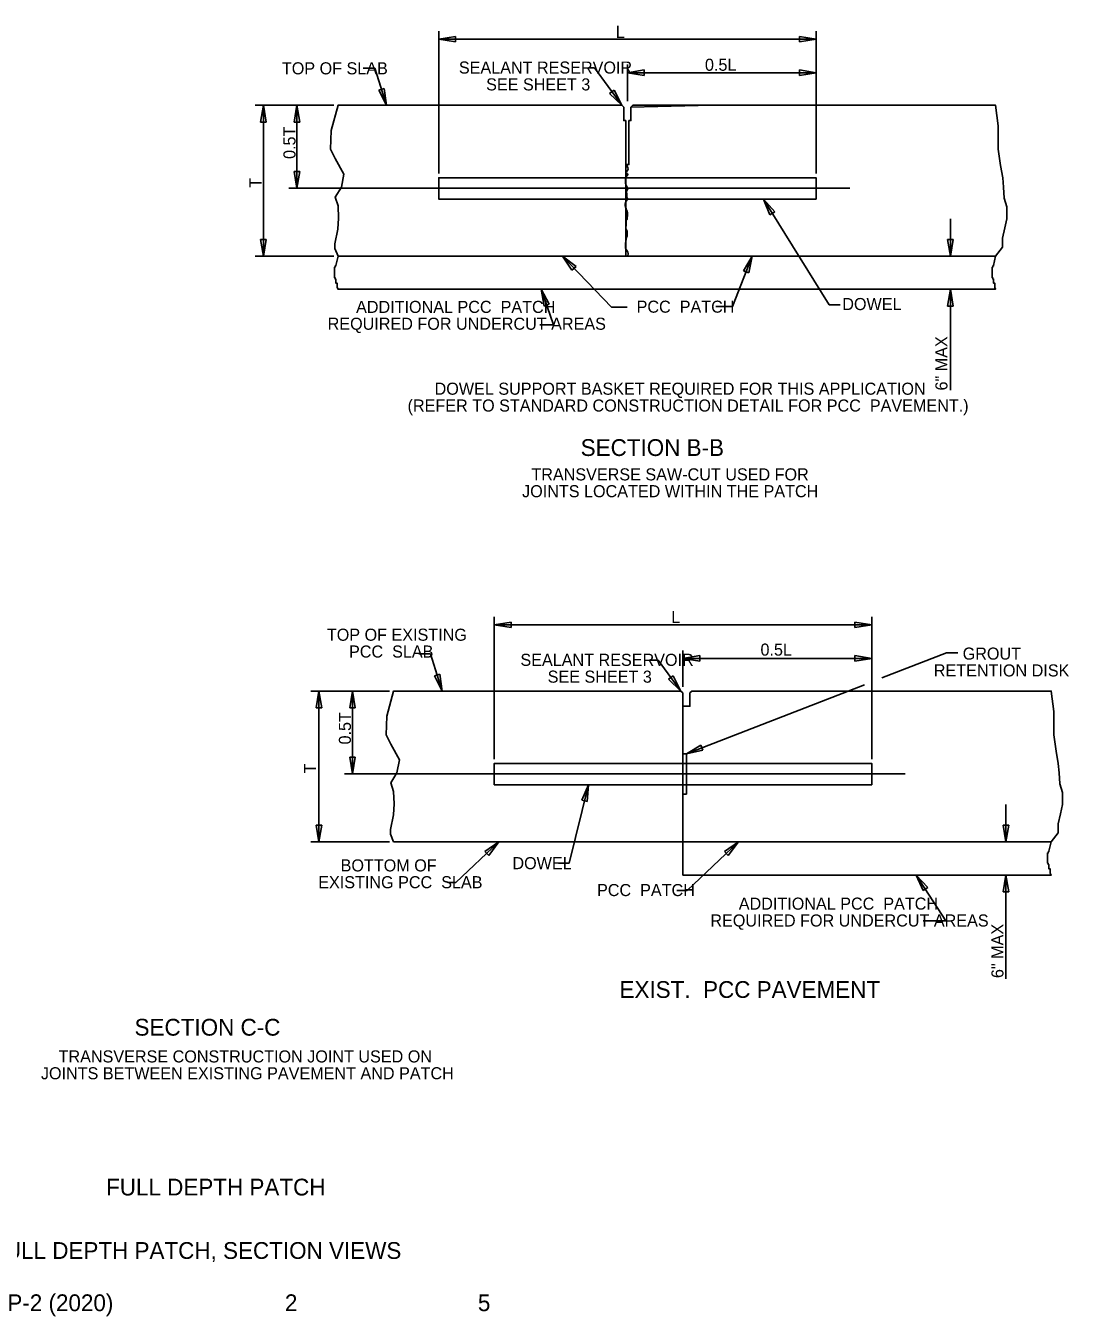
# Model space of a CAD drawing. Extents: x 1.4 to 15.6, y 0.6 to 10.2.
# Drawn here: x 7.84 to 15.61, y 0.57 to 10.19 of the extents above; entities that cross this region are included whole.
import ezdxf

# ---------------------------------------------------------------- set-up
doc = ezdxf.new("R2010")
doc.units = 0
for name, color, linetype in [('SD_P_Center Lines', 7, 'Continuous'), ('SD_P_Dimension Lines', 7, 'Continuous'), ('SD_P_Dimension Text', 7, 'Continuous'), ('SD_P_Frame', 7, 'Continuous'), ('SD_P_Prop Hidden Lines', 7, 'Continuous'), ('SD_P_Prop Object Lines', 7, 'Continuous'), ('SD_P_Shading', 7, 'Continuous'), ('SD_P_Subtitles', 7, 'Continuous')]:
    doc.layers.add(name, color=color, linetype=linetype)

msp = doc.modelspace()

# ---------------------------------------------------------------- linework, layer by layer
at = {"layer": 'SD_P_Center Lines'}
for p, q in [((9.798, 8.979), (13.976, 8.979)), ((10.212, 4.615), (14.39, 4.615))]:
    msp.add_line(p, q, dxfattribs=at)
at = {"layer": 'SD_P_Dimension Lines'}
for p, q in [((10.914, 9.088), (10.914, 10.15)), ((11.039, 10.111), (10.914, 10.09)), ((11.039, 10.069), (11.039, 10.111)), ((13.726, 10.09), (13.601, 10.111)), ((13.601, 10.111), (13.601, 10.069)), ((13.726, 9.088), (13.726, 10.15)), ((10.914, 10.09), (13.726, 10.09)), ((10.914, 10.09), (11.039, 10.069)), ((13.601, 10.069), (13.726, 10.09)), ((10.439, 9.875), (10.351, 9.875)), ((10.526, 9.597), (10.439, 9.875)), ((12.074, 9.876), (12.029, 9.876)), ((12.278, 9.597), (12.074, 9.876)), ((12.32, 9.627), (12.32, 9.9)), ((12.445, 9.861), (12.32, 9.84)), ((12.32, 9.84), (13.726, 9.84)), ((12.32, 9.84), (12.445, 9.819)), ((12.445, 9.819), (12.445, 9.861)), ((13.726, 9.84), (13.601, 9.861)), ((13.601, 9.861), (13.601, 9.819)), ((13.601, 9.819), (13.726, 9.84)), ((10.509, 9.723), (10.469, 9.71)), ((10.526, 9.597), (10.509, 9.723)), ((10.469, 9.71), (10.526, 9.597)), ((12.221, 9.71), (12.187, 9.686)), ((12.187, 9.686), (12.278, 9.597)), ((12.278, 9.597), (12.221, 9.71)), ((10.134, 9.597), (9.548, 9.597)), ((9.608, 9.597), (9.587, 9.472)), ((9.608, 9.597), (9.608, 8.473)), ((9.629, 9.472), (9.608, 9.597)), ((9.608, 9.597), (9.608, 8.473)), ((9.858, 9.597), (9.837, 9.472)), ((9.858, 9.597), (9.858, 8.979)), ((9.879, 9.472), (9.858, 9.597)), ((9.587, 9.472), (9.629, 9.472)), ((9.837, 9.472), (9.879, 9.472)), ((9.837, 9.104), (9.858, 8.979)), ((9.879, 9.104), (9.837, 9.104)), ((9.858, 8.979), (9.879, 9.104)), ((13.824, 8.11), (13.333, 8.899)), ((13.417, 8.804), (13.333, 8.899)), ((13.333, 8.899), (13.381, 8.782)), ((13.381, 8.782), (13.417, 8.804)), ((14.726, 8.751), (14.726, 8.473)), ((9.587, 8.598), (9.608, 8.473)), ((9.629, 8.598), (9.587, 8.598)), ((9.608, 8.473), (9.629, 8.598)), ((14.705, 8.598), (14.726, 8.473)), ((14.747, 8.598), (14.705, 8.598)), ((14.726, 8.473), (14.747, 8.598)), ((10.134, 8.473), (9.548, 8.473)), ((12.202, 8.092), (11.836, 8.473)), ((11.938, 8.397), (11.836, 8.473)), ((11.836, 8.473), (11.907, 8.368)), ((13.102, 8.099), (13.25, 8.473)), ((13.25, 8.473), (13.184, 8.364)), ((13.224, 8.349), (13.25, 8.473)), ((11.907, 8.368), (11.938, 8.397)), ((13.184, 8.364), (13.224, 8.349)), ((11.77, 7.961), (11.677, 8.226)), ((11.738, 8.115), (11.677, 8.226)), ((11.677, 8.226), (11.699, 8.101)), ((14.726, 8.226), (14.705, 8.101)), ((14.726, 8.226), (14.726, 7.474)), ((14.747, 8.101), (14.726, 8.226)), ((11.699, 8.101), (11.738, 8.115)), ((12.3186, 8.092), (12.202, 8.092)), ((12.9797, 8.099), (13.102, 8.099)), ((13.824, 8.11), (13.906, 8.11)), ((14.705, 8.101), (14.747, 8.101)), ((11.6665, 7.961), (11.77, 7.961)), ((11.328, 4.724), (11.328, 5.786)), ((14.14, 4.724), (14.14, 5.786)), ((11.453, 5.747), (11.328, 5.726)), ((11.328, 5.726), (14.14, 5.726)), ((11.328, 5.726), (11.453, 5.705)), ((11.453, 5.705), (11.453, 5.747)), ((14.14, 5.726), (14.015, 5.747)), ((14.015, 5.747), (14.015, 5.705)), ((14.015, 5.705), (14.14, 5.726)), ((10.853, 5.511), (10.765, 5.511)), ((10.94, 5.233), (10.853, 5.511)), ((12.734, 5.263), (12.734, 5.536)), ((12.859, 5.497), (12.734, 5.476)), ((12.859, 5.455), (12.859, 5.497)), ((14.14, 5.476), (14.015, 5.497)), ((14.015, 5.497), (14.015, 5.455)), ((14.696, 5.517), (14.214, 5.33)), ((14.781, 5.517), (14.696, 5.517)), ((12.549, 5.463), (12.49, 5.463)), ((12.718, 5.233), (12.549, 5.463)), ((12.734, 5.476), (14.14, 5.476)), ((12.734, 5.476), (12.859, 5.455)), ((14.015, 5.455), (14.14, 5.476)), ((10.923, 5.359), (10.883, 5.346)), ((10.883, 5.346), (10.94, 5.233)), ((10.94, 5.233), (10.923, 5.359)), ((12.661, 5.346), (12.627, 5.322)), ((12.627, 5.322), (12.718, 5.233)), ((12.718, 5.233), (12.661, 5.346)), ((10.548, 5.233), (9.962, 5.233)), ((10.022, 5.233), (10.001, 5.108)), ((10.022, 5.233), (10.022, 4.109)), ((10.043, 5.108), (10.022, 5.233)), ((10.272, 5.233), (10.251, 5.108)), ((10.272, 5.233), (10.272, 4.615)), ((10.293, 5.108), (10.272, 5.233)), ((14.086, 5.28), (12.759, 4.765)), ((10.001, 5.108), (10.043, 5.108)), ((10.251, 5.108), (10.293, 5.108)), ((12.868, 4.83), (12.759, 4.765)), ((12.883, 4.791), (12.868, 4.83)), ((10.251, 4.74), (10.272, 4.615)), ((10.293, 4.74), (10.251, 4.74)), ((10.272, 4.615), (10.293, 4.74)), ((12.759, 4.765), (12.883, 4.791)), ((11.887, 3.951), (12.031, 4.535)), ((12.031, 4.535), (11.981, 4.419)), ((12.021, 4.409), (12.031, 4.535)), ((11.981, 4.419), (12.021, 4.409)), ((15.14, 4.387), (15.14, 4.109)), ((10.001, 4.234), (10.022, 4.109)), ((10.043, 4.234), (10.001, 4.234)), ((10.022, 4.109), (10.043, 4.234)), ((15.119, 4.234), (15.14, 4.109)), ((15.161, 4.234), (15.119, 4.234)), ((15.14, 4.109), (15.161, 4.234)), ((10.548, 4.109), (9.962, 4.109)), ((11.041, 3.805), (11.363, 4.109)), ((11.363, 4.109), (11.258, 4.038)), ((11.287, 4.008), (11.363, 4.109)), ((12.765, 3.746), (13.147, 4.109)), ((13.147, 4.109), (13.042, 4.038)), ((13.071, 4.008), (13.147, 4.109)), ((11.258, 4.038), (11.287, 4.008)), ((11.807, 3.951), (11.887, 3.951)), ((13.042, 4.038), (13.071, 4.008)), ((14.693, 3.52), (14.472, 3.862)), ((14.557, 3.768), (14.472, 3.862)), ((14.472, 3.862), (14.522, 3.746)), ((15.14, 3.862), (15.119, 3.737)), ((15.14, 3.862), (15.14, 3.088)), ((15.161, 3.737), (15.14, 3.862)), ((10.983, 3.805), (11.041, 3.805)), ((14.522, 3.746), (14.557, 3.768)), ((12.687, 3.746), (12.765, 3.746)), ((15.119, 3.737), (15.161, 3.737)), ((14.5219, 3.52), (14.693, 3.52))]:
    msp.add_line(p, q, dxfattribs=at)
at = {"layer": 'SD_P_Prop Hidden Lines'}
for p, q in [((15.063, 8.226), (10.164, 8.226)), ((12.733, 4.109), (12.734, 3.862)), ((15.477, 3.862), (12.734, 3.862))]:
    msp.add_line(p, q, dxfattribs=at)
for points in [[(10.164, 8.473), (10.147, 8.404), (10.147, 8.399), (10.142, 8.399), (10.142, 8.395), (10.142, 8.39), (10.137, 8.39), (10.137, 8.386), (10.137, 8.381), (10.137, 8.377), (10.137, 8.372), (10.137, 8.368), (10.137, 8.363), (10.137, 8.358), (10.137, 8.354), (10.137, 8.349), (10.137, 8.345), (10.137, 8.331), (10.137, 8.326), (10.137, 8.322), (10.137, 8.313), (10.142, 8.313), (10.142, 8.308), (10.142, 8.304), (10.147, 8.304), (10.147, 8.299), (10.147, 8.294), (10.147, 8.29), (10.147, 8.285), (10.147, 8.281), (10.147, 8.276), (10.147, 8.272), (10.152, 8.272), (10.157, 8.272), (10.157, 8.267), (10.157, 8.263), (10.157, 8.258), (10.157, 8.253), (10.157, 8.249), (10.157, 8.244), (10.157, 8.24), (10.164, 8.226), (10.164, 8.226)], [(15.063, 8.473), (15.046, 8.404), (15.046, 8.399), (15.041, 8.399), (15.041, 8.395), (15.041, 8.39), (15.036, 8.39), (15.036, 8.386), (15.036, 8.381), (15.036, 8.377), (15.036, 8.372), (15.036, 8.368), (15.036, 8.363), (15.036, 8.358), (15.036, 8.354), (15.036, 8.349), (15.036, 8.345), (15.036, 8.331), (15.036, 8.326), (15.036, 8.322), (15.036, 8.313), (15.041, 8.313), (15.041, 8.308), (15.041, 8.304), (15.046, 8.304), (15.046, 8.299), (15.046, 8.294), (15.046, 8.29), (15.046, 8.285), (15.046, 8.281), (15.046, 8.276), (15.046, 8.272), (15.051, 8.272), (15.056, 8.272), (15.056, 8.267), (15.056, 8.263), (15.056, 8.258), (15.056, 8.253), (15.056, 8.249), (15.056, 8.244), (15.056, 8.24), (15.063, 8.226), (15.063, 8.226)], [(15.477, 4.109), (15.46, 4.04), (15.46, 4.035), (15.455, 4.035), (15.455, 4.031), (15.455, 4.026), (15.45, 4.026), (15.45, 4.022), (15.45, 4.017), (15.45, 4.013), (15.45, 4.008), (15.45, 4.004), (15.45, 3.999), (15.45, 3.994), (15.45, 3.99), (15.45, 3.985), (15.45, 3.981), (15.45, 3.967), (15.45, 3.962), (15.45, 3.958), (15.45, 3.949), (15.455, 3.949), (15.455, 3.944), (15.455, 3.94), (15.46, 3.94), (15.46, 3.935), (15.46, 3.93), (15.46, 3.926), (15.46, 3.921), (15.46, 3.917), (15.46, 3.912), (15.46, 3.908), (15.465, 3.908), (15.47, 3.908), (15.47, 3.903), (15.47, 3.899), (15.47, 3.894), (15.47, 3.889), (15.47, 3.885), (15.47, 3.88), (15.47, 3.876), (15.477, 3.862), (15.477, 3.862)]]:
    msp.add_lwpolyline(points, dxfattribs=at)
at = {"layer": 'SD_P_Prop Object Lines'}
for p, q in [((10.113, 9.409), (10.164, 9.597)), ((10.164, 9.597), (10.914, 9.597)), ((10.914, 9.597), (12.278, 9.597)), ((12.278, 9.597), (12.293, 9.583)), ((12.293, 9.583), (12.293, 9.483)), ((12.346, 9.583), (12.361, 9.597)), ((12.346, 9.583), (12.346, 9.483)), ((15.063, 9.597), (12.361, 9.597)), ((15.082, 9.444), (15.063, 9.597)), ((12.293, 9.483), (12.308, 9.483)), ((12.308, 9.483), (12.308, 9.156)), ((12.331, 9.483), (12.331, 9.156)), ((12.331, 9.483), (12.346, 9.483)), ((15.082, 9.311), (15.082, 9.444)), ((10.108, 9.271), (10.113, 9.409)), ((10.143, 9.201), (10.108, 9.271)), ((15.082, 9.271), (15.082, 9.311)), ((15.099, 9.149), (15.082, 9.271)), ((10.207, 9.085), (10.143, 9.201)), ((12.308, 9.156), (12.331, 9.156)), ((15.116, 9.057), (15.099, 9.149)), ((10.189, 8.987), (10.207, 9.085)), ((10.914, 9.058), (10.914, 8.899)), ((12.308, 9.058), (10.914, 9.058)), ((12.308, 9.058), (13.726, 9.058)), ((13.726, 9.058), (13.726, 8.899)), ((15.122, 8.987), (15.116, 9.057)), ((10.143, 8.912), (10.189, 8.987)), ((15.127, 8.905), (15.122, 8.987)), ((10.164, 8.847), (10.143, 8.912)), ((10.168, 8.756), (10.164, 8.847)), ((10.914, 8.899), (12.308, 8.899)), ((13.726, 8.899), (12.308, 8.899)), ((10.163, 8.675), (10.168, 8.756)), ((15.132, 8.683), (15.146, 8.752)), ((10.14, 8.565), (10.163, 8.675)), ((15.115, 8.607), (15.132, 8.683)), ((10.14, 8.53), (10.14, 8.565)), ((15.115, 8.541), (15.115, 8.607)), ((10.164, 8.473), (10.14, 8.53)), ((10.164, 8.473), (15.063, 8.473)), ((15.063, 8.473), (15.115, 8.541)), ((10.527, 5.045), (10.578, 5.233)), ((10.578, 5.233), (12.718, 5.233)), ((12.718, 5.233), (12.733, 5.219)), ((12.733, 5.219), (12.733, 5.119)), ((12.786, 5.219), (12.801, 5.233)), ((12.786, 5.219), (12.786, 5.119)), ((15.477, 5.233), (12.801, 5.233)), ((15.496, 5.08), (15.477, 5.233)), ((12.733, 5.119), (12.786, 5.119)), ((12.733, 5.119), (12.733, 4.109)), ((10.522, 4.907), (10.527, 5.045)), ((15.496, 4.947), (15.496, 5.08)), ((10.557, 4.837), (10.522, 4.907)), ((15.496, 4.907), (15.496, 4.947)), ((15.513, 4.785), (15.496, 4.907)), ((10.621, 4.721), (10.557, 4.837)), ((10.603, 4.623), (10.621, 4.721)), ((12.733, 4.765), (12.759, 4.765)), ((12.759, 4.765), (12.759, 4.465)), ((15.53, 4.693), (15.513, 4.785)), ((10.557, 4.548), (10.603, 4.623)), ((11.328, 4.694), (11.328, 4.535)), ((12.733, 4.694), (11.328, 4.694)), ((12.759, 4.694), (14.14, 4.694)), ((14.14, 4.694), (14.14, 4.535)), ((15.536, 4.623), (15.53, 4.693)), ((15.541, 4.541), (15.536, 4.623)), ((10.578, 4.483), (10.557, 4.548)), ((11.328, 4.535), (12.733, 4.535)), ((14.14, 4.535), (12.759, 4.535)), ((10.582, 4.392), (10.578, 4.483)), ((12.733, 4.465), (12.759, 4.465)), ((10.577, 4.311), (10.582, 4.392)), ((15.546, 4.319), (15.56, 4.388)), ((10.554, 4.201), (10.577, 4.311)), ((15.529, 4.243), (15.546, 4.319)), ((15.529, 4.177), (15.529, 4.243)), ((10.554, 4.166), (10.554, 4.201)), ((10.578, 4.109), (10.554, 4.166)), ((15.477, 4.109), (15.529, 4.177)), ((12.733, 4.109), (10.578, 4.109)), ((12.733, 4.109), (15.477, 4.109))]:
    msp.add_line(p, q, dxfattribs=at)
for points in [[(12.318, 9.156), (12.317, 9.144), (12.324, 9.132), (12.326, 9.122), (12.321, 9.112), (12.313, 9.102), (12.306, 9.094), (12.317, 9.089), (12.324, 9.081), (12.317, 9.072), (12.31, 9.063), (12.306, 9.053), (12.306, 9.041), (12.306, 9.03), (12.305, 9.018), (12.307, 9.005), (12.314, 8.996), (12.319, 8.987), (12.326, 8.979), (12.321, 8.969), (12.315, 8.96), (12.314, 8.95), (12.315, 8.94), (12.315, 8.925), (12.315, 8.912), (12.321, 8.902), (12.317, 8.892), (12.31, 8.882), (12.305, 8.873), (12.303, 8.863), (12.303, 8.849), (12.306, 8.839), (12.31, 8.828), (12.313, 8.818), (12.317, 8.808), (12.321, 8.798), (12.321, 8.784), (12.321, 8.773), (12.319, 8.76), (12.319, 8.747), (12.311, 8.74), (12.31, 8.727), (12.31, 8.714), (12.31, 8.7), (12.309, 8.689), (12.309, 8.678), (12.314, 8.669), (12.317, 8.657), (12.319, 8.647), (12.319, 8.636), (12.319, 8.624), (12.313, 8.613), (12.309, 8.585), (12.306, 8.567), (12.305, 8.545), (12.305, 8.533), (12.311, 8.524), (12.318, 8.514), (12.322, 8.504), (12.325, 8.494), (12.323, 8.473)], [(15.146, 8.752), (15.146, 8.841), (15.127, 8.905)], [(15.56, 4.388), (15.56, 4.477), (15.541, 4.541)]]:
    msp.add_lwpolyline(points, dxfattribs=at)
at = {"layer": 'SD_P_Shading'}
for p, q in [((12.733, 4.694), (12.759, 4.694)), ((12.759, 4.535), (12.733, 4.535))]:
    msp.add_line(p, q, dxfattribs=at)
for points in [[(10.164, 8.473), (12.308, 8.473), (12.308, 8.899), (10.914, 8.899), (10.914, 9.058), (12.308, 9.058), (12.308, 9.483), (12.293, 9.483), (12.293, 9.583), (12.278, 9.597), (10.914, 9.597), (10.164, 9.597), (10.113, 9.409), (10.108, 9.271), (10.143, 9.201), (10.207, 9.085), (10.189, 8.987), (10.143, 8.912), (10.164, 8.847), (10.168, 8.756), (10.163, 8.675), (10.14, 8.565), (10.14, 8.53)], [(12.308, 8.473), (15.063, 8.473), (15.115, 8.541), (15.115, 8.607), (15.132, 8.683), (15.146, 8.752), (15.146, 8.841), (15.127, 8.905), (15.122, 8.987), (15.116, 9.057), (15.099, 9.149), (15.082, 9.271), (15.082, 9.311), (15.082, 9.444), (15.063, 9.597), (14.313, 9.597), (12.948, 9.597), (12.346, 9.583), (12.346, 9.483), (12.331, 9.483), (12.331, 9.156), (12.308, 9.156), (12.308, 9.058), (13.726, 9.058), (13.726, 8.899), (12.308, 8.899)], [(12.308, 9.058), (10.914, 9.058), (10.914, 8.899), (12.308, 8.899)], [(12.308, 9.058), (13.726, 9.058), (13.726, 8.899), (12.308, 8.899)], [(10.578, 4.109), (12.733, 4.109), (12.733, 4.535), (11.328, 4.535), (11.328, 4.694), (12.733, 4.694), (12.733, 5.059), (12.733, 5.219), (12.718, 5.233), (11.328, 5.233), (10.578, 5.233), (10.527, 5.045), (10.522, 4.907), (10.557, 4.837), (10.621, 4.721), (10.603, 4.623), (10.557, 4.548), (10.578, 4.483), (10.582, 4.392), (10.577, 4.311), (10.554, 4.201), (10.554, 4.166)], [(12.733, 4.109), (15.477, 4.109), (15.529, 4.177), (15.529, 4.243), (15.546, 4.319), (15.56, 4.388), (15.56, 4.477), (15.541, 4.541), (15.536, 4.623), (15.53, 4.693), (15.513, 4.785), (15.496, 4.907), (15.496, 4.947), (15.496, 5.08), (15.477, 5.233), (14.727, 5.233), (13.362, 5.233), (12.801, 5.233), (12.786, 5.219), (12.786, 5.119), (12.733, 5.119), (12.733, 4.765), (12.759, 4.765), (12.759, 4.694), (14.14, 4.694), (14.14, 4.535), (12.759, 4.535), (12.759, 4.465), (12.733, 4.465)], [(12.733, 4.694), (11.328, 4.694), (11.328, 4.535), (12.733, 4.535)], [(12.759, 4.694), (14.14, 4.694), (14.14, 4.535), (12.759, 4.535)]]:
    msp.add_lwpolyline(points, close=True, dxfattribs=at)

# ---------------------------------------------------------------- texts
at = {"layer": 'SD_P_Dimension Text'}
for s, p in [('L', (12.2329, 10.0995)), ('TOP OF SLAB', (9.7459, 9.8278)), ('SEALANT RESERVOIR', (11.0644, 9.8335)), ('0.5L', (12.8976, 9.8544)), ('SEE SHEET 3', (11.2675, 9.7081)), ('ADDITIONAL PCC  PATCH', (10.2985, 8.0501)), ('PCC  PATCH', (12.3885, 8.0517)), ('DOWEL', (13.9207, 8.0715)), ('REQUIRED FOR UNDERCUT AREAS', (10.0869, 7.9247)), ('DOWEL SUPPORT BASKET REQUIRED FOR THIS APPLICATION', (10.8835, 7.4406)), ('(REFER TO STANDARD CONSTRUCTION DETAIL FOR PCC  PAVEMENT.)', (10.6824, 7.3152)), ('TRANSVERSE SAW-CUT USED FOR', (11.6046, 6.8023)), ('JOINTS LOCATED WITHIN THE PATCH', (11.5354, 6.6769)), ('L', (12.647, 5.74)), ('TOP OF EXISTING', (10.081, 5.6076)), ('0.5L', (13.3113, 5.4964)), ('PCC  SLAB', (10.2461, 5.4822)), ('SEALANT RESERVOIR', (11.5228, 5.4204)), ('GROUT', (14.8175, 5.4668)), ('SEE SHEET 3', (11.7259, 5.295)), ('RETENTION DISK', (14.6025, 5.3414)), ('BOTTOM OF', (10.1836, 3.8888)), ('DOWEL', (11.4634, 3.9054)), ('EXISTING PCC  SLAB', (10.0166, 3.7634)), ('PCC  PATCH', (12.0936, 3.7047)), ('ADDITIONAL PCC  PATCH', (13.1495, 3.6037)), ('REQUIRED FOR UNDERCUT AREAS', (12.9378, 3.4782)), ('TRANSVERSE CONSTRUCTION JOINT USED ON', (8.0825, 2.4652)), ('JOINTS BETWEEN EXISTING PAVEMENT AND PATCH', (7.9507, 2.3398))]:
    msp.add_text(s, height=0.09, dxfattribs=at).set_placement(p)
for s, p in [('0.5T', (9.8472, 9.1975)), ('T', (9.5943, 8.9829)), ('6" MAX', (14.7039, 7.4723)), ('0.5T', (10.2603, 4.8347)), ('T', (10.0001, 4.619)), ('6" MAX', (15.1213, 3.0941))]:
    msp.add_text(s, height=0.09, rotation=90, dxfattribs=at).set_placement(p)
at = {"layer": 'SD_P_Frame'}
for s, p in [('FULL DEPTH PATCH, SECTION VIEWS', (7.5801, 1.0016)), ('P-2 (2020)', (7.7009, 0.6123)), ('2', (9.7685, 0.6123)), ('5', (11.206, 0.6123))]:
    msp.add_text(s, height=0.125, dxfattribs=at).set_placement(p)
at = {"layer": 'SD_P_Subtitles'}
for s, p in [('SECTION B-B', (11.9716, 6.9843)), ('EXIST.  PCC PAVEMENT', (12.2611, 2.9462)), ('SECTION C-C', (8.6484, 2.6651)), ('FULL DEPTH PATCH', (8.4361, 1.4741))]:
    msp.add_text(s, height=0.125, dxfattribs=at).set_placement(p)

doc.saveas('drawing.dxf')
